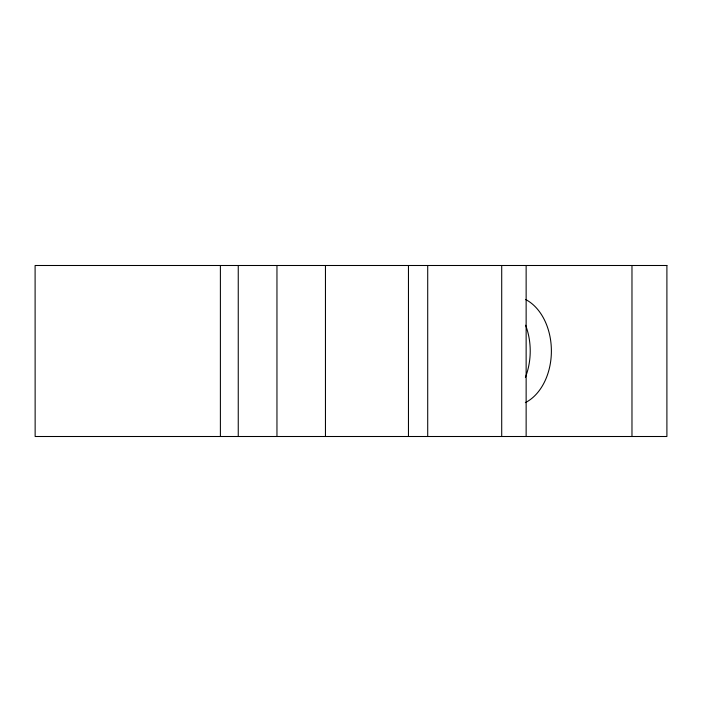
<?xml version="1.0" encoding="UTF-8"?>
<svg xmlns="http://www.w3.org/2000/svg" width="702" height="702" viewBox="0 0 702 702"><rect width="100%" height="100%" fill="white"/><g stroke="black" fill="none" stroke-linecap="round" stroke-linejoin="round"><path stroke-width="1.05" d="M631.976 265.496L631.976 436.504M526.14 265.496L526.14 436.504M501.711 265.496L501.711 436.504M427.711 265.496L427.711 436.504M408.459 265.496L408.459 436.504M325.456 265.496L325.456 436.504M276.957 265.496L276.957 436.504M238.25 265.496L238.25 436.504M220.393 265.496L220.393 436.504M525.596 325.237A54.967 39.628 -90 0 1 525.394 377.299M525.508 299.447A54.967 39.628 90 0 1 551.386 351.114A54.967 39.628 90 0 1 525.35 402.632M666.9 265.496L35.1 265.496L35.144 436.504L666.9 436.504L666.9 265.496"/></g></svg>
